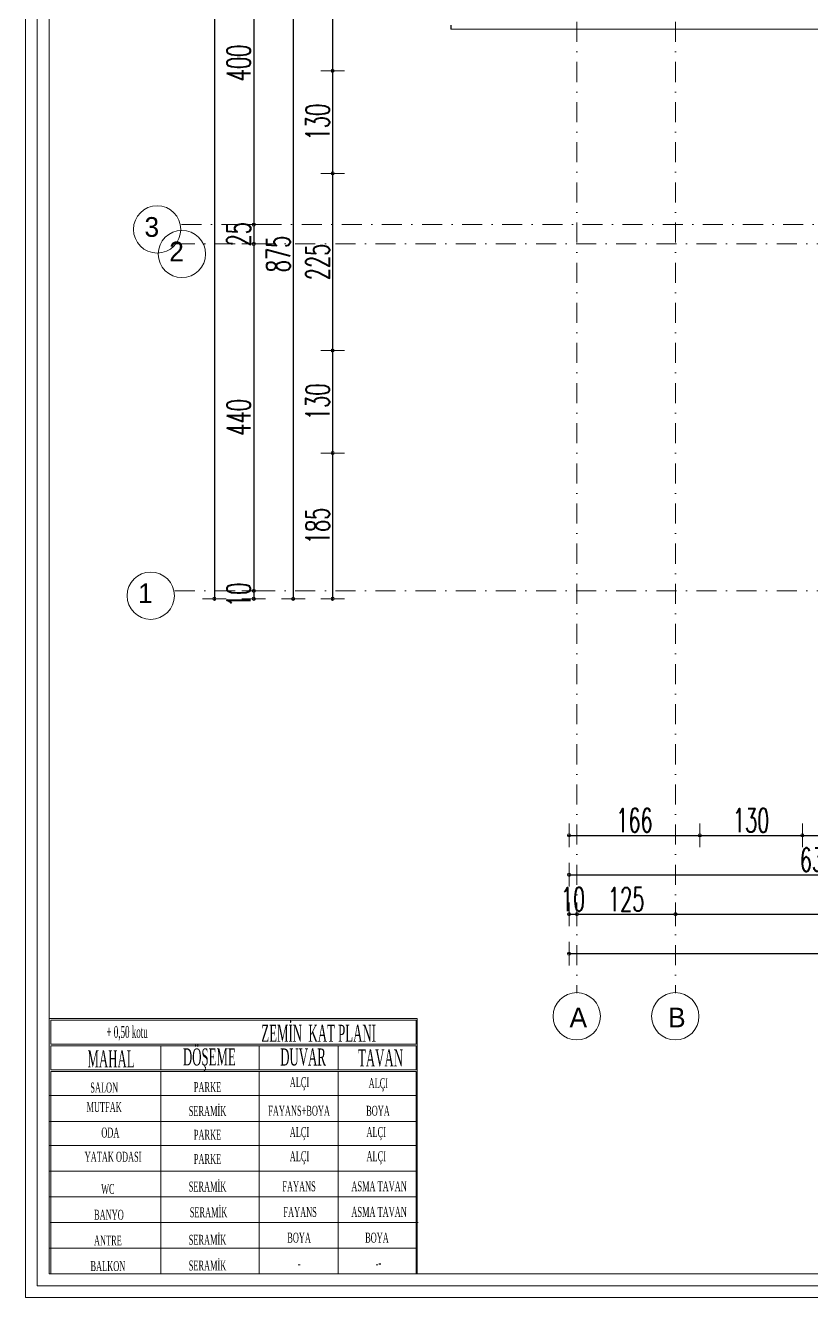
# Model space of a CAD drawing. Header units: millimetres. Extents: x -16104 to 67872, y -88009 to 12107.
# Drawn here: x 6700 to 7697, y 8729 to 10343 of the extents above; entities that cross this region are included whole.
import ezdxf

# ---------------------------------------------------------------- set-up
doc = ezdxf.new("R2010")
doc.units = ezdxf.units.MM
doc.linetypes.add('ACAD_ISO07W100', pattern=[3, 0, -3])
doc.linetypes.add('DASHDOTX2', pattern=[50.8, 25.4, -12.7, 0, -12.7])
doc.layers.get('0').update_dxf_attribs({"color": 241})
for name, color, linetype, lineweight in [('0.3', 114, 'Continuous', 5), ('AKS', 1, 'ACAD_ISO07W100', 5), ('akslar', 144, 'Continuous', 20), ('c05', 32, 'Continuous', 13), ('OLCU', 54, 'Continuous', 13), ('ÖLÇÜ', 252, 'Continuous', 20)]:
    doc.layers.add(name, color=color, linetype=linetype, lineweight=lineweight)
doc.styles.add('DIM', font='Txttw.shx', dxfattribs={"width": 0.6})
doc.styles.add('OLCUIC', font='ROMANS.SHX', dxfattribs={"width": 0.5})
doc.dimstyles.new('50', dxfattribs={"dimscale": 0, "dimtxt": 30, "dimasz": 1, "dimexe": 0, "dimexo": 2, "dimgap": 4, "dimtad": 1, "dimdec": 0, "dimzin": 0, "dimdsep": 46, "dimtxsty": 'DIM', "dimblk1": 'DOT', "dimblk2": 'DOT', "dimsah": 1, "dimcen": 1.5, "dimdle": 3, "dimse1": 1, "dimse2": 1, "dimclrd": 256, "dimclre": 9, "dimclrt": 256, "dimadec": 0, "dimazin": 0, "dimtfac": 0.24, "dimtdec": 0, "dimtix": 1, "dimtmove": 2, "dimatfit": 3, "dimldrblk": 'DOT', "dimfxl": 0, "dimtolj": 1, "dimtzin": 15, "dimarcsym": 0})

# ---------------------------------------------------------------- blocks, each defined once
blk = doc.blocks.new('DOT')
for p, q in [((-2, 0), (0, 0)), ((0, 15), (0, -15)), ((2, 0), (0, 0))]:
    blk.add_line(p, q)
blk.add_circle((0, 0), 2)
blk = doc.blocks.new('*D3722')
at = {"layer": 'Defpoints', "color": 0, "transparency": 16777216}
for p in [(7389.6, 9365.5), (7555.6, 9365.5), (7555.6, 9315.5)]:
    blk.add_point(p, dxfattribs=at)
at = {"layer": 'OLCU', "lineweight": -2, "transparency": 16777216}
blk.add_line((7390.6, 9315.5), (7554.6, 9315.5), dxfattribs=at)
at = {"layer": 'OLCU', "lineweight": -2, "transparency": 16777216, "rotation": 180}
blk.add_blockref('DOT', (7389.6, 9315.5), dxfattribs=at)
at = {"layer": 'OLCU', "lineweight": -2, "transparency": 16777216}
blk.add_blockref('DOT', (7555.6, 9315.5), dxfattribs=at)
at = {"layer": 'OLCU', "transparency": 16777216, "insert": (7472.6, 9334.5), "char_height": 30, "attachment_point": 5, "style": 'DIM'}
blk.add_mtext('\\A1;166', dxfattribs=at)
blk = doc.blocks.new('*D3723')
at = {"layer": 'Defpoints', "color": 0, "transparency": 16777216}
for p in [(7555.6, 9365.5), (7685.6, 9365.5), (7685.6, 9315.5)]:
    blk.add_point(p, dxfattribs=at)
at = {"layer": 'OLCU', "lineweight": -2, "transparency": 16777216}
blk.add_line((7556.6, 9315.5), (7684.6, 9315.5), dxfattribs=at)
at = {"layer": 'OLCU', "lineweight": -2, "transparency": 16777216, "rotation": 180}
blk.add_blockref('DOT', (7555.6, 9315.5), dxfattribs=at)
at = {"layer": 'OLCU', "lineweight": -2, "transparency": 16777216}
blk.add_blockref('DOT', (7685.6, 9315.5), dxfattribs=at)
at = {"layer": 'OLCU', "transparency": 16777216, "insert": (7620.6, 9334.5), "char_height": 30, "attachment_point": 5, "style": 'DIM'}
blk.add_mtext('\\A1;130', dxfattribs=at)
blk = doc.blocks.new('*D3724')
at = {"layer": 'Defpoints', "color": 0, "transparency": 16777216}
for p in [(7685.6, 9365.5), (7912.1, 9365.5), (7912.1, 9315.5)]:
    blk.add_point(p, dxfattribs=at)
at = {"layer": 'OLCU', "lineweight": -2, "transparency": 16777216}
blk.add_line((7686.6, 9315.5), (7911.1, 9315.5), dxfattribs=at)
at = {"layer": 'OLCU', "lineweight": -2, "transparency": 16777216, "rotation": 180}
blk.add_blockref('DOT', (7685.6, 9315.5), dxfattribs=at)
at = {"layer": 'OLCU', "lineweight": -2, "transparency": 16777216}
blk.add_blockref('DOT', (7912.1, 9315.5), dxfattribs=at)
at = {"layer": 'OLCU', "transparency": 16777216, "insert": (7798.8, 9334.5), "char_height": 30, "attachment_point": 5, "style": 'DIM'}
blk.add_mtext('\\A1;227', dxfattribs=at)
blk = doc.blocks.new('*D3738')
at = {"layer": 'Defpoints', "color": 0, "transparency": 16777216}
for p in [(7389.6, 9300.5), (8021.6, 9300.5), (8021.6, 9265.5)]:
    blk.add_point(p, dxfattribs=at)
at = {"layer": 'OLCU', "lineweight": -2, "transparency": 16777216}
blk.add_line((7390.6, 9265.5), (8020.6, 9265.5), dxfattribs=at)
at = {"layer": 'OLCU', "lineweight": -2, "transparency": 16777216, "rotation": 180}
blk.add_blockref('DOT', (7389.6, 9265.5), dxfattribs=at)
at = {"layer": 'OLCU', "lineweight": -2, "transparency": 16777216}
blk.add_blockref('DOT', (8021.6, 9265.5), dxfattribs=at)
at = {"layer": 'OLCU', "transparency": 16777216, "insert": (7705.6, 9284.5), "char_height": 30, "attachment_point": 5, "style": 'DIM'}
blk.add_mtext('\\A1;632', dxfattribs=at)
blk = doc.blocks.new('*D3741')
at = {"layer": 'Defpoints', "color": 0, "transparency": 16777216}
for p in [(7389.6, 9250.5), (7399.6, 9250.5), (7399.6, 9215.5)]:
    blk.add_point(p, dxfattribs=at)
at = {"layer": 'OLCU', "lineweight": -2, "transparency": 16777216}
for p, q in [((7388.6, 9215.5), (7387.6, 9215.5)), ((7389.6, 9215.5), (7399.6, 9215.5)), ((7400.6, 9215.5), (7401.6, 9215.5))]:
    blk.add_line(p, q, dxfattribs=at)
blk.add_blockref('DOT', (7389.6, 9215.5), dxfattribs=at)
at = {"layer": 'OLCU', "lineweight": -2, "transparency": 16777216, "rotation": 180}
blk.add_blockref('DOT', (7399.6, 9215.5), dxfattribs=at)
at = {"layer": 'OLCU', "transparency": 16777216, "insert": (7394.6, 9234.5), "char_height": 30, "attachment_point": 5, "style": 'DIM'}
blk.add_mtext('\\A1;10', dxfattribs=at)
blk = doc.blocks.new('*D3742')
at = {"layer": 'Defpoints', "color": 0, "transparency": 16777216}
for p in [(7399.6, 9215.5), (7524.6, 9215.5), (7524.6, 9215.5)]:
    blk.add_point(p, dxfattribs=at)
at = {"layer": 'OLCU', "lineweight": -2, "transparency": 16777216}
blk.add_line((7400.6, 9215.5), (7523.6, 9215.5), dxfattribs=at)
at = {"layer": 'OLCU', "lineweight": -2, "transparency": 16777216, "rotation": 180}
blk.add_blockref('DOT', (7399.6, 9215.5), dxfattribs=at)
at = {"layer": 'OLCU', "lineweight": -2, "transparency": 16777216}
blk.add_blockref('DOT', (7524.6, 9215.5), dxfattribs=at)
at = {"layer": 'OLCU', "transparency": 16777216, "insert": (7462.1, 9234.5), "char_height": 30, "attachment_point": 5, "style": 'DIM'}
blk.add_mtext('\\A1;125', dxfattribs=at)
blk = doc.blocks.new('*D3743')
at = {"layer": 'Defpoints', "color": 0, "transparency": 16777216}
for p in [(7524.6, 9215.5), (8029.6, 9215.5), (8029.6, 9215.5)]:
    blk.add_point(p, dxfattribs=at)
at = {"layer": 'OLCU', "lineweight": -2, "transparency": 16777216}
blk.add_line((7525.6, 9215.5), (8028.6, 9215.5), dxfattribs=at)
at = {"layer": 'OLCU', "lineweight": -2, "transparency": 16777216, "rotation": 180}
blk.add_blockref('DOT', (7524.6, 9215.5), dxfattribs=at)
at = {"layer": 'OLCU', "lineweight": -2, "transparency": 16777216}
blk.add_blockref('DOT', (8029.6, 9215.5), dxfattribs=at)
at = {"layer": 'OLCU', "transparency": 16777216, "insert": (7777.1, 9234.5), "char_height": 30, "attachment_point": 5, "style": 'DIM'}
blk.add_mtext('\\A1;505', dxfattribs=at)
blk = doc.blocks.new('*D3752')
at = {"layer": 'Defpoints', "color": 0, "transparency": 16777216}
for p in [(7389.6, 9200.5), (9439.6, 9200.5), (9439.6, 9165.5)]:
    blk.add_point(p, dxfattribs=at)
at = {"layer": 'OLCU', "lineweight": -2, "transparency": 16777216}
blk.add_line((7390.6, 9165.5), (9438.6, 9165.5), dxfattribs=at)
at = {"layer": 'OLCU', "lineweight": -2, "transparency": 16777216, "rotation": 180}
blk.add_blockref('DOT', (7389.6, 9165.5), dxfattribs=at)
at = {"layer": 'OLCU', "lineweight": -2, "transparency": 16777216}
blk.add_blockref('DOT', (9439.6, 9165.5), dxfattribs=at)
at = {"layer": 'OLCU', "transparency": 16777216, "insert": (8414.6, 9184.5), "char_height": 30, "attachment_point": 5, "style": 'DIM'}
blk.add_mtext('\\A1;2050', dxfattribs=at)
blk = doc.blocks.new('*D3809')
at = {"layer": 'Defpoints', "color": 0, "transparency": 16777216}
for p in [(7139.6, 10490), (7089.6, 10285), (7139.6, 10285)]:
    blk.add_point(p, dxfattribs=at)
at = {"layer": 'OLCU', "lineweight": -2, "transparency": 16777216}
blk.add_line((7089.6, 10489), (7089.6, 10286), dxfattribs=at)
for p, rotation in [((7089.6, 10490), 90), ((7089.6, 10285), 270)]:
    blk.add_blockref('DOT', p, dxfattribs=dict(at, rotation=rotation))
at = {"layer": 'OLCU', "transparency": 16777216, "insert": (7070.6, 10387.5), "char_height": 30, "attachment_point": 5, "rotation": 90, "style": 'DIM'}
blk.add_mtext('\\A1;205', dxfattribs=at)
blk = doc.blocks.new('*D3810')
at = {"layer": 'Defpoints', "color": 0, "transparency": 16777216}
for p in [(7139.6, 10285), (7089.6, 10155), (7139.6, 10155)]:
    blk.add_point(p, dxfattribs=at)
at = {"layer": 'OLCU', "lineweight": -2, "transparency": 16777216}
blk.add_line((7089.6, 10284), (7089.6, 10156), dxfattribs=at)
for p, rotation in [((7089.6, 10285), 90), ((7089.6, 10155), 270)]:
    blk.add_blockref('DOT', p, dxfattribs=dict(at, rotation=rotation))
at = {"layer": 'OLCU', "transparency": 16777216, "insert": (7070.6, 10220), "char_height": 30, "attachment_point": 5, "rotation": 90, "style": 'DIM'}
blk.add_mtext('\\A1;130', dxfattribs=at)
blk = doc.blocks.new('*D3811')
at = {"layer": 'Defpoints', "color": 0, "transparency": 16777216}
for p in [(7139.6, 10155), (7089.6, 9930.3), (7139.6, 9930.3)]:
    blk.add_point(p, dxfattribs=at)
at = {"layer": 'OLCU', "lineweight": -2, "transparency": 16777216}
blk.add_line((7089.6, 10154), (7089.6, 9931.3), dxfattribs=at)
for p, rotation in [((7089.6, 10155), 90), ((7089.6, 9930.3), 270)]:
    blk.add_blockref('DOT', p, dxfattribs=dict(at, rotation=rotation))
at = {"layer": 'OLCU', "transparency": 16777216, "insert": (7070.6, 10042.7), "char_height": 30, "attachment_point": 5, "rotation": 90, "style": 'DIM'}
blk.add_mtext('\\A1;225', dxfattribs=at)
blk = doc.blocks.new('*D3812')
at = {"layer": 'Defpoints', "color": 0, "transparency": 16777216}
for p in [(7139.6, 9930.3), (7089.6, 9800.3), (7139.6, 9800.3)]:
    blk.add_point(p, dxfattribs=at)
at = {"layer": 'OLCU', "lineweight": -2, "transparency": 16777216}
blk.add_line((7089.6, 9929.3), (7089.6, 9801.3), dxfattribs=at)
for p, rotation in [((7089.6, 9930.3), 90), ((7089.6, 9800.3), 270)]:
    blk.add_blockref('DOT', p, dxfattribs=dict(at, rotation=rotation))
at = {"layer": 'OLCU', "transparency": 16777216, "insert": (7070.6, 9865.3), "char_height": 30, "attachment_point": 5, "rotation": 90, "style": 'DIM'}
blk.add_mtext('\\A1;130', dxfattribs=at)
blk = doc.blocks.new('*D3813')
at = {"layer": 'Defpoints', "color": 0, "transparency": 16777216}
for p in [(7139.6, 9800.3), (7089.6, 9615.5), (7139.6, 9615.5)]:
    blk.add_point(p, dxfattribs=at)
at = {"layer": 'OLCU', "lineweight": -2, "transparency": 16777216}
blk.add_line((7089.6, 9799.3), (7089.6, 9616.5), dxfattribs=at)
for p, rotation in [((7089.6, 9800.3), 90), ((7089.6, 9615.5), 270)]:
    blk.add_blockref('DOT', p, dxfattribs=dict(at, rotation=rotation))
at = {"layer": 'OLCU', "transparency": 16777216, "insert": (7070.6, 9707.9), "char_height": 30, "attachment_point": 5, "rotation": 90, "style": 'DIM'}
blk.add_mtext('\\A1;185', dxfattribs=at)
blk = doc.blocks.new('*D3815')
at = {"layer": 'Defpoints', "color": 0, "transparency": 16777216}
for p in [(7074.6, 10490), (7039.6, 9615.5), (7074.6, 9615.5)]:
    blk.add_point(p, dxfattribs=at)
at = {"layer": 'OLCU', "lineweight": -2, "transparency": 16777216}
blk.add_line((7039.6, 10489), (7039.6, 9616.5), dxfattribs=at)
for p, rotation in [((7039.6, 10490), 90), ((7039.6, 9615.5), 270)]:
    blk.add_blockref('DOT', p, dxfattribs=dict(at, rotation=rotation))
at = {"layer": 'OLCU', "transparency": 16777216, "insert": (7020.6, 10052.8), "char_height": 30, "attachment_point": 5, "rotation": 90, "style": 'DIM'}
blk.add_mtext('\\A1;875', dxfattribs=at)
blk = doc.blocks.new('*D3816')
at = {"layer": 'Defpoints', "color": 0, "transparency": 16777216}
for p in [(6989.6, 9615.5), (7039.6, 9625.5), (7039.6, 9615.5)]:
    blk.add_point(p, dxfattribs=at)
at = {"layer": 'OLCU', "lineweight": -2, "transparency": 16777216}
for p, q in [((6989.6, 9626.5), (6989.6, 9627.5)), ((6989.6, 9625.5), (6989.6, 9615.5)), ((6989.6, 9614.5), (6989.6, 9613.5))]:
    blk.add_line(p, q, dxfattribs=at)
for p, rotation in [((6989.6, 9625.5), 270), ((6989.6, 9615.5), 90)]:
    blk.add_blockref('DOT', p, dxfattribs=dict(at, rotation=rotation))
at = {"layer": 'OLCU', "transparency": 16777216, "insert": (6970.6, 9620.5), "char_height": 30, "attachment_point": 5, "rotation": 90, "style": 'DIM'}
blk.add_mtext('\\A1;10', dxfattribs=at)
blk = doc.blocks.new('*D3817')
at = {"layer": 'Defpoints', "color": 0, "transparency": 16777216}
for p in [(6974.6, 11425), (6939.6, 9615.5), (6974.6, 9615.5)]:
    blk.add_point(p, dxfattribs=at)
at = {"layer": 'OLCU', "lineweight": -2, "transparency": 16777216}
blk.add_line((6939.6, 11424), (6939.6, 9616.5), dxfattribs=at)
for p, rotation in [((6939.6, 11425), 90), ((6939.6, 9615.5), 270)]:
    blk.add_blockref('DOT', p, dxfattribs=dict(at, rotation=rotation))
at = {"layer": 'OLCU', "transparency": 16777216, "insert": (6920.6, 10520.3), "char_height": 30, "attachment_point": 5, "rotation": 90, "style": 'DIM'}
blk.add_mtext('\\A1;1805', dxfattribs=at)
blk = doc.blocks.new('*D3823')
at = {"layer": 'Defpoints', "color": 0, "transparency": 16777216}
for p in [(6989.6, 10500), (6989.6, 10090), (6989.6, 10090)]:
    blk.add_point(p, dxfattribs=at)
at = {"layer": 'OLCU', "lineweight": -2, "transparency": 16777216}
blk.add_line((6989.6, 10499), (6989.6, 10091), dxfattribs=at)
for p, rotation in [((6989.6, 10500), 90), ((6989.6, 10090), 270)]:
    blk.add_blockref('DOT', p, dxfattribs=dict(at, rotation=rotation))
at = {"layer": 'OLCU', "transparency": 16777216, "insert": (6970.6, 10295), "char_height": 30, "attachment_point": 5, "rotation": 90, "style": 'DIM'}
blk.add_mtext('\\A1;400', dxfattribs=at)
blk = doc.blocks.new('*D3824')
at = {"layer": 'Defpoints', "color": 0, "transparency": 16777216}
for p in [(6989.6, 10090), (6989.6, 10065.5), (6989.6, 10065.5)]:
    blk.add_point(p, dxfattribs=at)
at = {"layer": 'OLCU', "lineweight": -2, "transparency": 16777216}
for p, q in [((6989.6, 10091), (6989.6, 10092)), ((6989.6, 10090), (6989.6, 10065.5)), ((6989.6, 10064.5), (6989.6, 10063.5))]:
    blk.add_line(p, q, dxfattribs=at)
for p, rotation in [((6989.6, 10090), 270), ((6989.6, 10065.5), 90)]:
    blk.add_blockref('DOT', p, dxfattribs=dict(at, rotation=rotation))
at = {"layer": 'OLCU', "transparency": 16777216, "insert": (6970.6, 10077.8), "char_height": 30, "attachment_point": 5, "rotation": 90, "style": 'DIM'}
blk.add_mtext('\\A1;25', dxfattribs=at)
blk = doc.blocks.new('*D3825')
at = {"layer": 'Defpoints', "color": 0, "transparency": 16777216}
for p in [(6989.6, 10065.5), (6989.6, 9625.5), (6989.6, 9625.5)]:
    blk.add_point(p, dxfattribs=at)
at = {"layer": 'OLCU', "lineweight": -2, "transparency": 16777216}
blk.add_line((6989.6, 10064.5), (6989.6, 9626.5), dxfattribs=at)
for p, rotation in [((6989.6, 10065.5), 90), ((6989.6, 9625.5), 270)]:
    blk.add_blockref('DOT', p, dxfattribs=dict(at, rotation=rotation))
at = {"layer": 'OLCU', "transparency": 16777216, "insert": (6970.6, 9845.5), "char_height": 30, "attachment_point": 5, "rotation": 90, "style": 'DIM'}
blk.add_mtext('\\A1;440', dxfattribs=at)

msp = doc.modelspace()

# ---------------------------------------------------------------- linework, layer by layer
msp.add_line((7239.6, 10343), (7239.6, 10338))
at = {"layer": 'AKS', "linetype": 'ByBlock'}
for centre in [(6867, 10083.9), (6898.4, 10052.7), (6858.9, 9619.4), (7399.4, 9086), (7524.4, 9086)]:
    msp.add_circle(centre, 30, dxfattribs=at)
at = {"layer": 'akslar', "linetype": 'DASHDOTX2'}
for p, q in [((7399.6, 11925), (7399.6, 9115.5)), ((7399.6, 11925), (7399.6, 9115.5)), ((7524.6, 11925), (7524.6, 9115.5)), ((6897.7, 10090), (9947.7, 10090)), ((6889.6, 10065.5), (9939.6, 10065.5)), ((6889.6, 9625.5), (9939.6, 9625.5))]:
    msp.add_line(p, q, dxfattribs=at)
at = {"layer": 'c05'}
for points in [[(10230.1, 8939.6), (10230.1, 8729.3), (6699.9, 8729.3), (6699.9, 12107.1), (10230.1, 12107.1), (10230.1, 10251)], [(10215.1, 8939.6), (10215.1, 8744.3), (6714.9, 8744.3), (6714.9, 12092.1), (10215.1, 12092.1), (10215.1, 10251)], [(10200.1, 8939.6), (10200.1, 8759.3), (6729.9, 8759.3), (6729.9, 12077.1), (10200.1, 12077.1), (10200.1, 10251)]]:
    msp.add_lwpolyline(points, dxfattribs=at)
at = {"layer": 'OLCU'}
for p, q in [((6729.9, 8791.9), (6729.9, 9083.1)), ((7196.9, 9083.1), (7196.9, 8759.3)), ((6732.2, 9050.5), (6732.2, 9081.2)), ((7195.5, 9081.2), (7195.5, 9050.5)), ((6729.9, 8759.3), (6729.9, 9050.5)), ((6732.2, 9018), (6732.2, 9048.6)), ((6871.7, 9048.6), (6871.7, 9018)), ((6871.7, 9048.6), (6871.7, 9018)), ((6996.3, 9048.6), (6996.3, 9018)), ((7096.7, 9048.6), (7096.7, 9018)), ((7195.5, 9048.6), (7195.5, 9018)), ((6732.2, 8759.3), (6732.2, 9016)), ((6871.7, 9016), (6871.7, 8759.3)), ((6871.7, 9016), (6871.7, 8759.3)), ((6996.3, 9016), (6996.3, 8759.3)), ((7096.7, 9016), (7096.7, 8759.3)), ((7195.5, 9016), (7195.5, 8759.3))]:
    msp.add_line(p, q, dxfattribs=at)
for points in [[(6729.9, 9083.1), (7196.9, 9083.1)], [(6729.9, 9083.1), (7196.9, 9083.1)], [(6732.2, 9081.2), (7195.5, 9081.2)], [(6732.2, 9081.2), (7195.5, 9081.2)], [(6732.2, 9050.5), (7195.5, 9050.5)], [(6732.2, 9050.5), (7195.5, 9050.5)], [(6732.2, 9048.6), (7195.5, 9048.6)], [(6732.2, 9048.6), (7195.5, 9048.6)], [(6732.2, 9018), (7195.5, 9018)], [(6732.2, 9018), (7195.5, 9018)], [(6732.2, 9016), (7195.5, 9016)], [(6732.2, 9016), (7195.5, 9016)], [(6729.9, 8985.4), (7196.9, 8985.4)], [(6729.9, 8985.4), (7196.9, 8985.4)], [(6729.9, 8952.8), (7196.9, 8952.8)], [(6729.9, 8952.8), (7196.9, 8952.8)], [(6729.9, 8922.2), (7196.9, 8922.2)], [(6729.9, 8922.2), (7196.9, 8922.2)], [(6729.9, 8889.6), (7196.9, 8889.6)], [(6729.9, 8889.6), (7196.9, 8889.6)], [(6729.9, 8857.1), (7196.9, 8857.1)], [(6729.9, 8857.1), (7196.9, 8857.1)], [(6731.2, 8824.5), (7198.2, 8824.5)], [(6731.2, 8824.5), (7198.2, 8824.5)], [(6729.9, 8791.9), (7196.9, 8791.9)], [(6729.9, 8791.9), (7196.9, 8791.9)], [(6729.9, 8759.3), (7196.9, 8759.3)]]:
    msp.add_lwpolyline(points, dxfattribs=at)
at = {"layer": 'ÖLÇÜ'}
msp.add_line((8018.6, 10338), (7239.6, 10338), dxfattribs=at)

# ---------------------------------------------------------------- texts
at = {"layer": '0.3', "ltscale": 0.7, "attachment_point": 8, "style": 'OLCUIC'}
for s, insert, char_height, width in [('{\\fTimes New Roman|b0|i0|c162|p18;+ 0,50 kotu }', (6828.9, 9055.1), 15.12, 206.873), ('{\\fTimes New Roman|b0|i0|c162|p18;ZEMİN  KAT PLANI}', (7071.9, 9053.7), 21.6, 262.139), ('{\\fTimes New Roman|b0|i0|c162|p18;DÖŞEME }', (6933.2, 9016.7), 21.6, 195.886), ('{\\fTimes New Roman|b0|i0|c162|p18;MAHAL }', (6808.5, 9021.2), 21.6, 195.886), ('{\\fTimes New Roman|b0|i0|c162|p18;DUVAR }', (7052.1, 9023.1), 21.6, 195.886), ('{\\fTimes New Roman|b0|i0|c162|p18;TAVAN}', (7150.4, 9021.9), 21.6, 195.886), ('{\\fTimes New Roman|b0|i0|c162|p18;SALON}', (6799.8, 8989.2), 12.6, 66.746), ('{\\fTimes New Roman|b0|i0|c162|p18;PARKE}', (6930.9, 8989.9), 12.6, 66.746), ('{\\fTimes New Roman|b0|i0|c162|p18;ALÇI}', (7047.6, 8992.1), 12.6, 66.746), ('{\\fTimes New Roman|b0|i0|c162|p18;ALÇI}', (7147.7, 8990.8), 12.6, 66.746), ('{\\fTimes New Roman|b0|i0|c162|p18;MUTFAK}', (6799.8, 8964.5), 12.6, 66.746), ('{\\fTimes New Roman|b0|i0|c162|p18;SERAMİK}', (6930.9, 8959.4), 12.6, 66.746), ('{\\fTimes New Roman|b0|i0|c162|p18;FAYANS+BOYA}', (7047.1, 8959.7), 12.6, 66.746), ('{\\fTimes New Roman|b0|i0|c162|p18;BOYA}', (7147.2, 8959.7), 12.6, 66.746), ('{\\fTimes New Roman|b0|i0|c162|p18; ODA}', (6806.3, 8932.1), 12.6, 93.627), ('{\\fTimes New Roman|b0|i0|c162|p18;PARKE}', (6930.9, 8929.5), 12.6, 66.746), ('{\\fTimes New Roman|b0|i0|c162|p18;ALÇI}', (7047.6, 8928.9), 12.6, 66.746), ('{\\fTimes New Roman|b0|i0|c162|p18;ALÇI}', (7145, 8928.9), 12.6, 66.746), ('{\\fTimes New Roman|b0|i0|c162|p18;YATAK ODASI}', (6811.1, 8901.4), 12.6, 79.966), ('{\\fTimes New Roman|b0|i0|c162|p18;PARKE}', (6930.9, 8898.8), 12.6, 66.746), ('{\\fTimes New Roman|b0|i0|c162|p18;ALÇI}', (7047.6, 8898.2), 12.6, 66.746), ('{\\fTimes New Roman|b0|i0|c162|p18;ALÇI}', (7145, 8898.2), 12.6, 66.746), ('{\\fTimes New Roman|b0|i0|c162|p18;WC}', (6804.5, 8860.5), 12.6, 66.746), ('{\\fTimes New Roman|b0|i0|c162|p18;SERAMİK}', (6930.9, 8863.6), 12.6, 66.746), ('{\\fTimes New Roman|b0|i0|c162|p18;FAYANS}', (7047.1, 8863.9), 12.6, 66.746), ('{\\fTimes New Roman|b0|i0|c162|p18;ASMA TAVAN}', (7148.6, 8863.9), 12.6, 87.313), ('{\\fTimes New Roman|b0|i0|c162|p18;BANYO}', (6805.8, 8827.9), 12.6, 66.746), ('{\\fTimes New Roman|b0|i0|c162|p18;SERAMİK}', (6932.2, 8831), 12.6, 66.746), ('{\\fTimes New Roman|b0|i0|c162|p18;FAYANS}', (7048.4, 8831.4), 12.6, 66.746), ('{\\fTimes New Roman|b0|i0|c162|p18;ASMA TAVAN}', (7148.6, 8831.4), 12.6, 87.313), ('{\\fTimes New Roman|b0|i0|c162|p18;SERAMİK}', (6930.9, 8796.1), 12.6, 66.746), ('{\\fTimes New Roman|b0|i0|c162|p18;BOYA}', (7047.1, 8798.8), 12.6, 66.746), ('{\\fTimes New Roman|b0|i0|c162|p18;BOYA}', (7145.9, 8798.8), 12.6, 66.746), ('{\\fTimes New Roman|b0|i0|c162|p18;ANTRE}', (6804.5, 8795.4), 12.6, 66.746), ('{\\fTimes New Roman|b0|i0|c162|p18;SERAMİK}', (6930.9, 8763.5), 12.6, 66.746), ('{\\fTimes New Roman|b0|i0|c162|p18;BALKON}', (6804.5, 8762.8), 12.6, 66.746), ('{\\fTimes New Roman|b0|i0|c162|p18;-}', (7047.1, 8766.2), 12.6, 66.746), ('{\\fTimes New Roman|b0|i0|c162|p18;-}', (7145.9, 8766.2), 12.6, 66.746), ('{\\fTimes New Roman|b0|i0|c162|p18;-}', (7149.6, 8767), 14, 74.163)]:
    msp.add_mtext(s, dxfattribs=dict(at, insert=insert, char_height=char_height, width=width))
at = {"layer": 'AKS', "char_height": 25, "width": 35.659, "attachment_point": 1}
for s, insert in [('3', (6850.9, 10099.5)), ('2', (6882.3, 10068.4)), ('1', (6842.8, 9635)), ('A', (7390.2, 9097)), ('B', (7515.2, 9097))]:
    msp.add_mtext(s, dxfattribs=dict(at, insert=insert))

# ---------------------------------------------------------------- dimensions: what is measured, and where the dimension line sits
at = {"layer": 'OLCU'}
for base, p1, p2, text, picture, middle in [((6939.6, 9615.5), (6974.6, 11425), (6974.6, 9615.5), '1805', '*D3817', (6920.6, 10520.3)), ((6989.6, 10090), (6989.6, 10500), (6989.6, 10090), '400', '*D3823', (6970.6, 10295))]:
    dim = msp.add_linear_dim(base=base, p1=p1, p2=p2, angle=90, text=text, dimstyle='50', override={"dimscale": 1}, dxfattribs=at)
    dim.commit()
    dim.dimension.update_dxf_attribs({"geometry": picture, "text_midpoint": middle})
for base, p1, p2, picture, middle in [((7039.5959038, 9615.5446397), (7074.5959038, 10490.0446397), (7074.5959038, 9615.5446397), '*D3815', (7020.5959038, 10052.7946397)), ((7089.6, 10285), (7139.6, 10490), (7139.6, 10285), '*D3809', (7070.6, 10387.5)), ((7089.6, 10155), (7139.6, 10285), (7139.6, 10155), '*D3810', (7070.6, 10220)), ((7089.6, 9930.3), (7139.6, 10155), (7139.6, 9930.3), '*D3811', (7070.6, 10042.7)), ((6989.5959038, 10065.5322169), (6989.5959038, 10090.0322169), (6989.5959038, 10065.5322169), '*D3824', (6970.5959038, 10077.7822169)), ((6989.6, 9625.5), (6989.6, 10065.5), (6989.6, 9625.5), '*D3825', (6970.6, 9845.5)), ((7089.6, 9800.3), (7139.6, 9930.3), (7139.6, 9800.3), '*D3812', (7070.6, 9865.3)), ((7089.6, 9615.5), (7139.6, 9800.3), (7139.6, 9615.5), '*D3813', (7070.6, 9707.9)), ((6989.6, 9615.5), (7039.6, 9625.5), (7039.6, 9615.5), '*D3816', (6970.6, 9620.5))]:
    dim = msp.add_linear_dim(base=base, p1=p1, p2=p2, angle=90, dimstyle='50', override={"dimscale": 1}, dxfattribs=at)
    dim.commit()
    dim.dimension.update_dxf_attribs({"geometry": picture, "text_midpoint": middle})
for base, p1, p2, picture, middle in [((7555.6, 9315.5), (7389.6, 9365.5), (7555.6, 9365.5), '*D3722', (7472.6, 9334.5)), ((7685.6, 9315.5), (7555.6, 9365.5), (7685.6, 9365.5), '*D3723', (7620.6, 9334.5)), ((7912.0959038, 9315.5446397), (7685.5959038, 9365.5446397), (7912.0959038, 9365.5446397), '*D3724', (7798.8459038, 9334.5446397)), ((8021.6, 9265.5), (7389.6, 9300.5), (8021.6, 9300.5), '*D3738', (7705.6, 9284.5)), ((7399.6, 9215.5), (7389.6, 9250.5), (7399.6, 9250.5), '*D3741', (7394.6, 9234.5)), ((7524.6, 9215.5), (7399.6, 9215.5), (7524.6, 9215.5), '*D3742', (7462.1, 9234.5)), ((8029.6, 9215.5), (7524.6, 9215.5), (8029.6, 9215.5), '*D3743', (7777.1, 9234.5)), ((9439.6, 9165.5), (7389.6, 9200.5), (9439.6, 9200.5), '*D3752', (8414.6, 9184.5))]:
    dim = msp.add_linear_dim(base=base, p1=p1, p2=p2, dimstyle='50', override={"dimscale": 1}, dxfattribs=at)
    dim.commit()
    dim.dimension.update_dxf_attribs({"geometry": picture, "text_midpoint": middle})

doc.saveas('drawing.dxf')
